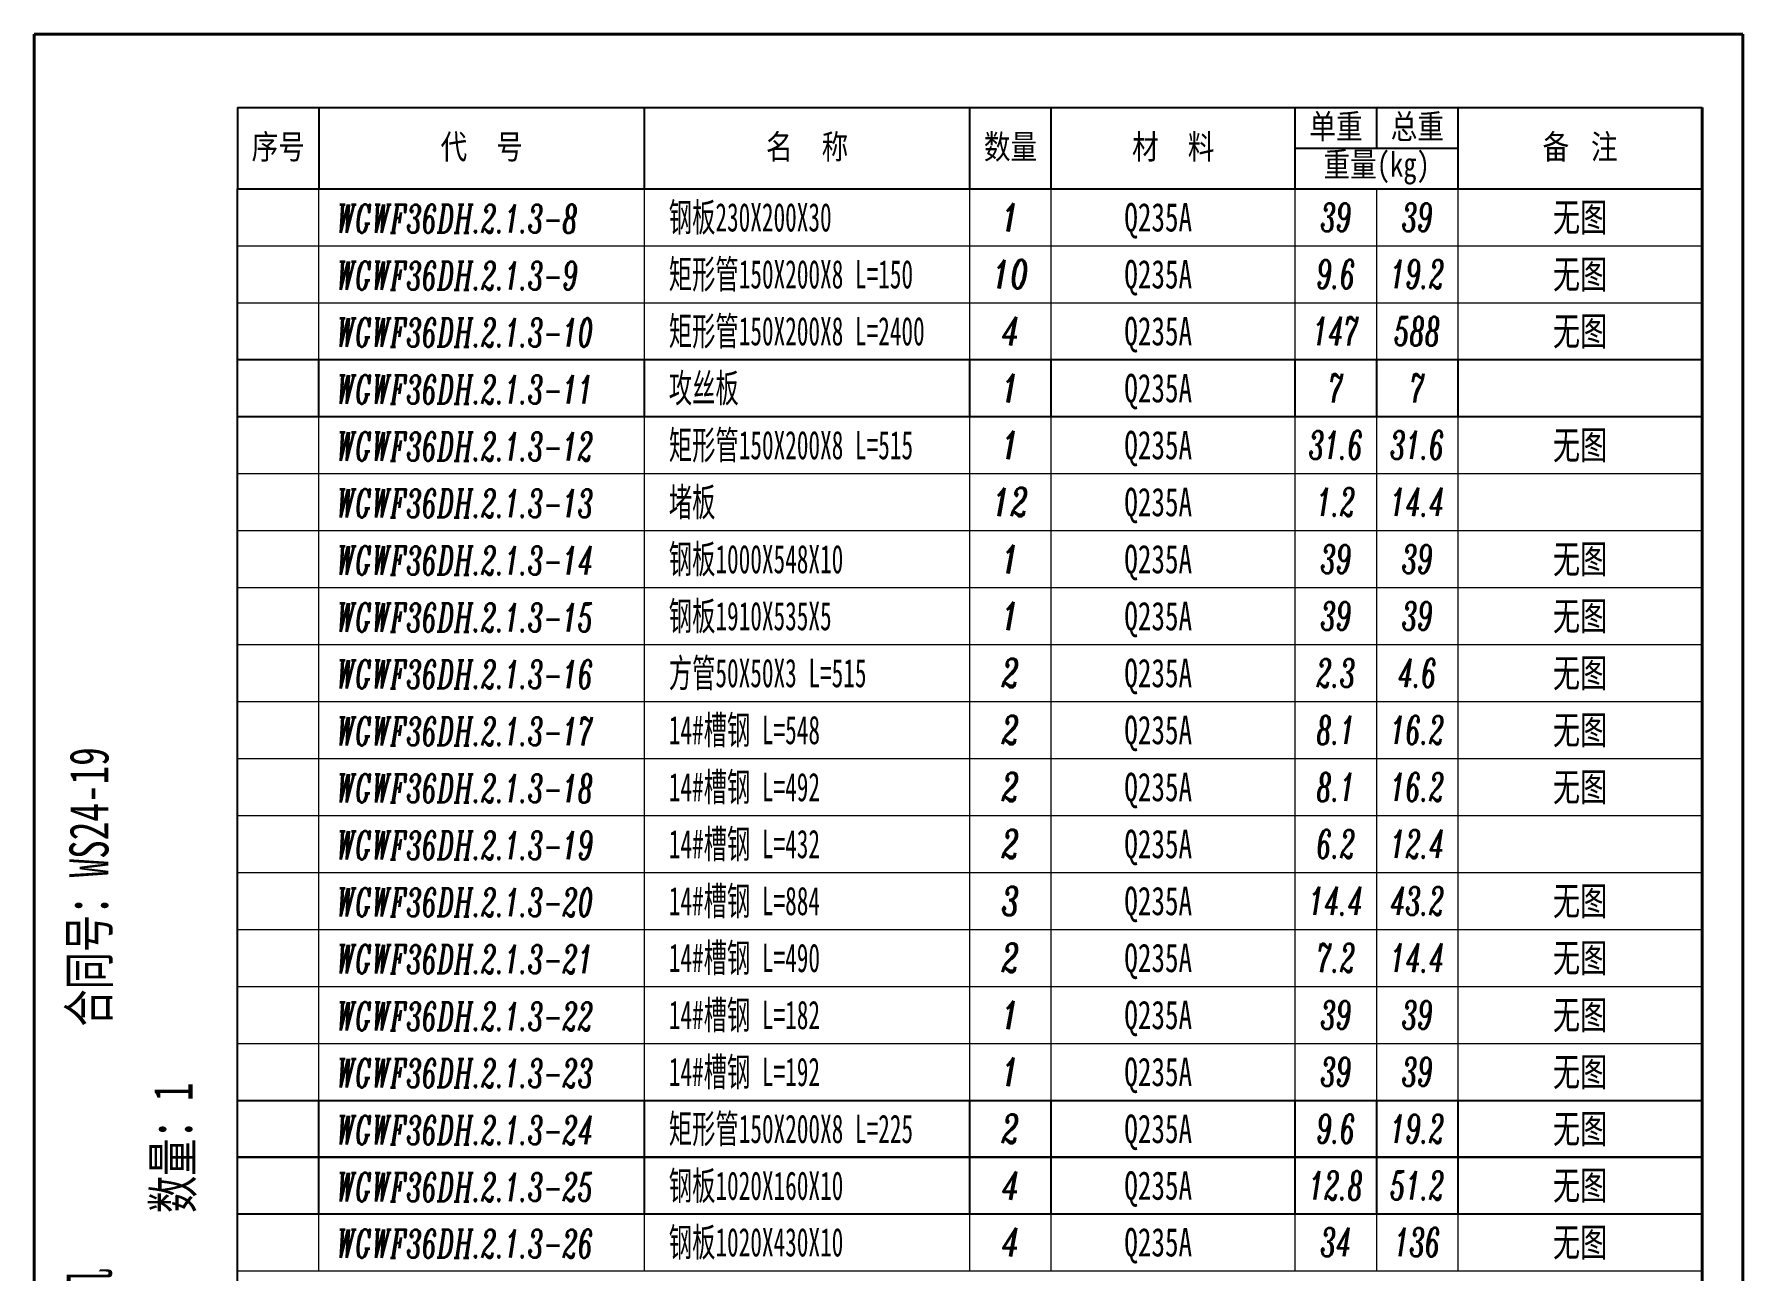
# Model space of a CAD drawing. Header units: millimetres. Extents: x 41246 to 169465, y -141938 to 36614.
# Drawn here: x 143990 to 149240, y -128734 to -124934 of the extents above; entities that cross this region are included whole.
import ezdxf
from ezdxf.enums import TextEntityAlignment as Align

# ---------------------------------------------------------------- set-up
doc = ezdxf.new("R2010")
doc.units = ezdxf.units.MM
doc.layers.add('明细表线', color=1, linetype='Continuous', lineweight=13)
doc.layers.add('粗实线', color=7, linetype='Continuous', lineweight=40)
for name, color, linetype in [('标注层', 3, 'Continuous'), ('标注线', 3, 'Continuous'), ('细实线', 4, 'Continuous')]:
    doc.layers.add(name, color=color, linetype=linetype)
doc.styles.get("Standard").update_dxf_attribs({"font": '', "width": 0.8})
doc.styles.add('文字', font='', dxfattribs={"width": 0.7})
doc.styles.add('标注', font='italic.shx', dxfattribs={"width": 0.7, "bigfont": 'AllInOneBig.shx'})
doc.styles.get('Standard').set_extended_font_data('SimSun')
doc.styles.get('文字').set_extended_font_data('SimSun')

# ---------------------------------------------------------------- blocks, each defined once
blk = doc.blocks.new('明细表头')
for p, q in [((0, 10), (180, 10)), ((0, 10), (0, 0)), ((10, 10), (10, 0)), ((50, 0), (50, 10)), ((90, 0), (90, 10)), ((100, 0), (100, 10)), ((130, 0), (130, 10)), ((140, 5), (140, 10)), ((150, 0), (150, 10)), ((180, 10), (180, 0)), ((130, 5), (150, 5)), ((0, 0), (180, 0))]:
    blk.add_line(p, q)
at = {"char_height": 3, "attachment_point": 5}
for s, insert in [('{\\f\uffbfﾬￌﾣﾤ_GB2312|b0|i0|c134|p49;单重}', (135, 7.5)), ('{\\f\uffbfﾬￌﾣﾤ_GB2312|b0|i0|c134|p49;总重}', (145, 7.5)), ('{\\f\uffbfﾬￌﾣﾤ_GB2312|b0|i0|c134|p49;序号}', (5, 5)), ('{\\f\uffbfﾬￌﾣﾤ_GB2312|b0|i0|c134|p49;代    号}', (30, 5)), ('{\\f\uffbfﾬￌﾣﾤ_GB2312|b0|i0|c134|p49;名    称}', (70, 5)), ('{\\f\uffbfﾬￌﾣﾤ_GB2312|b0|i0|c134|p49;数量}', (95, 5)), ('{\\f\uffbfﾬￌﾣﾤ_GB2312|b0|i0|c134|p49;材    料}', (115, 5)), ('{\\f\uffbfﾬￌﾣﾤ_GB2312|b0|i0|c134|p49;备   注}', (165, 5)), ('{\\f\uffbfﾬￌﾣﾤ_GB2312|b0|i0|c134|p49;重量}(kg)', (140, 2.5))]:
    blk.add_mtext(s, dxfattribs=dict(at, insert=insert))
blk = doc.blocks.new('明细表')
for p, q in [((0, 7), (180, 7)), ((0, 0), (0, 7)), ((10, 0), (10, 7)), ((50, 0), (50, 7)), ((90, 0), (90, 7)), ((100, 0), (100, 7)), ((130, 0), (130, 7)), ((140, 0), (140, 7)), ((150, 0), (150, 7)), ((180, 0), (180, 7)), ((0, 0), (180, 0))]:
    blk.add_line(p, q)
at = {"width": 0.7, "flags": 8}
for tag, style, p in [('1', '标注', (5, 3.5)), ('4', '标注', (95, 3.5)), ('6', '标注', (135, 3.5)), ('7', '标注', (145, 3.5)), ('8', '文字', (165, 3.5))]:
    blk.add_attdef(tag, text='', height=3.5, dxfattribs=dict(at, style=style)).set_placement(p, align=Align.MIDDLE_CENTER)
at = {"color": 141, "flags": 8}
for tag, style, width, p in [('2', '标注', 0.6, (13, 3.5)), ('3', '文字', 0.7, (53, 3.5)), ('5', '标注', 0.7, (103, 3.5))]:
    blk.add_attdef(tag, text='', height=3.5, dxfattribs=dict(at, style=style, width=width)).set_placement(p, align=Align.MIDDLE_LEFT)

msp = doc.modelspace()

# ---------------------------------------------------------------- linework, layer by layer
at = {"layer": '标注层'}
msp.add_line((144614.6, -130834.3), (144614.6, -125409.3), dxfattribs=at)
at = {"layer": '粗实线'}
for p, q in [((149239.6, -124934.3), (143989.6, -124934.3)), ((143989.6, -124934.3), (143989.6, -132359.3)), ((149239.6, -124934.3), (149239.6, -132359.3)), ((149239.6, -124934.3), (149239.6, -132359.3)), ((149239.6, -124934.3), (149239.6, -132359.3)), ((149114.6, -125159.3), (149114.6, -132234.3))]:
    msp.add_line(p, q, dxfattribs=at)

# ---------------------------------------------------------------- block references
at = {"layer": '明细表线'}
ref = msp.add_blockref('明细表', (144614.6, -125584.3), dxfattribs=dict(at, xscale=25.00000000000015, yscale=25.00000000000015, zscale=25.00000000000015))
ref.add_attrib('2', 'WGWF36DH.2.1.3-8', dxfattribs={"layer": '0', "color": 141, "height": 87.5, "style": '标注', "width": 0.6, "flags": 8}).set_placement((144917.8, -125501), align=Align.MIDDLE_LEFT)
ref.add_attrib('3', '钢板230X200X30', dxfattribs={"layer": '0', "color": 141, "height": 87.5, "style": '文字', "width": 0.6, "flags": 8}).set_placement((145939.6, -125496.8), align=Align.MIDDLE_LEFT)
ref.add_attrib('4', '1', dxfattribs={"layer": '0', "height": 87.5, "style": '标注', "width": 0.7, "flags": 8}).set_placement((146989.6, -125496.8), align=Align.MIDDLE_CENTER)
ref.add_attrib('5', 'Q235A', dxfattribs={"layer": '0', "color": 141, "height": 87.5, "style": '文字', "width": 0.7, "flags": 8}).set_placement((147339.2, -125496.8), align=Align.MIDDLE_LEFT)
ref.add_attrib('6', '39', dxfattribs={"layer": '0', "height": 87.5, "style": '标注', "width": 0.6, "flags": 8}).set_placement((147989.6, -125496.8), align=Align.MIDDLE_CENTER)
ref.add_attrib('7', '39', dxfattribs={"layer": '0', "height": 87.5, "style": '标注', "width": 0.6, "flags": 8}).set_placement((148239.6, -125496.8), align=Align.MIDDLE_CENTER)
ref.add_attrib('8', '无图', dxfattribs={"layer": '0', "height": 87.5, "style": '文字', "width": 0.7, "flags": 8}).set_placement((148739.6, -125496.8), align=Align.MIDDLE_CENTER)
ref = msp.add_blockref('明细表', (144614.6, -125759.3), dxfattribs=dict(at, xscale=25.00000000000015, yscale=25.00000000000015, zscale=25.00000000000015))
ref.add_attrib('2', 'WGWF36DH.2.1.3-9', dxfattribs={"layer": '0', "color": 141, "height": 87.5, "style": '标注', "width": 0.6, "flags": 8}).set_placement((144917.8, -125676), align=Align.MIDDLE_LEFT)
ref.add_attrib('3', '矩形管150X200X8 L=150', dxfattribs={"layer": '0', "color": 141, "height": 87.5, "style": '文字', "width": 0.6, "flags": 8}).set_placement((145939.6, -125671.8), align=Align.MIDDLE_LEFT)
ref.add_attrib('4', '10', dxfattribs={"layer": '0', "height": 87.5, "style": '标注', "width": 0.7, "flags": 8}).set_placement((146989.6, -125671.8), align=Align.MIDDLE_CENTER)
ref.add_attrib('5', 'Q235A', dxfattribs={"layer": '0', "color": 141, "height": 87.5, "style": '文字', "width": 0.7, "flags": 8}).set_placement((147339.2, -125671.8), align=Align.MIDDLE_LEFT)
ref.add_attrib('6', '9.6', dxfattribs={"layer": '0', "height": 87.5, "style": '标注', "width": 0.6, "flags": 8}).set_placement((147989.6, -125671.8), align=Align.MIDDLE_CENTER)
ref.add_attrib('7', '19.2', dxfattribs={"layer": '0', "height": 87.5, "style": '标注', "width": 0.6, "flags": 8}).set_placement((148239.6, -125671.8), align=Align.MIDDLE_CENTER)
ref.add_attrib('8', '无图', dxfattribs={"layer": '0', "height": 87.5, "style": '文字', "width": 0.7, "flags": 8}).set_placement((148739.6, -125671.8), align=Align.MIDDLE_CENTER)
ref = msp.add_blockref('明细表', (144614.6, -125934.3), dxfattribs=dict(at, xscale=25, yscale=25, zscale=25))
ref.add_attrib('2', 'WGWF36DH.2.1.3-10', dxfattribs={"layer": '0', "color": 141, "height": 87.5, "style": '标注', "width": 0.6, "flags": 8}).set_placement((144917.8, -125851), align=Align.MIDDLE_LEFT)
ref.add_attrib('3', '矩形管150X200X8 L=2400', dxfattribs={"layer": '0', "color": 141, "height": 87.5, "style": '文字', "width": 0.6, "flags": 8}).set_placement((145939.6, -125846.8), align=Align.MIDDLE_LEFT)
ref.add_attrib('4', '4', dxfattribs={"layer": '0', "height": 87.5, "style": '标注', "width": 0.7, "flags": 8}).set_placement((146989.6, -125846.8), align=Align.MIDDLE_CENTER)
ref.add_attrib('5', 'Q235A', dxfattribs={"layer": '0', "color": 141, "height": 87.5, "style": '文字', "width": 0.7, "flags": 8}).set_placement((147339.2, -125846.8), align=Align.MIDDLE_LEFT)
ref.add_attrib('6', '147', dxfattribs={"layer": '0', "height": 87.5, "style": '标注', "width": 0.6, "flags": 8}).set_placement((147989.6, -125846.8), align=Align.MIDDLE_CENTER)
ref.add_attrib('7', '588', dxfattribs={"layer": '0', "height": 87.5, "style": '标注', "width": 0.6, "flags": 8}).set_placement((148239.6, -125846.8), align=Align.MIDDLE_CENTER)
ref.add_attrib('8', '无图', dxfattribs={"layer": '0', "height": 87.5, "style": '文字', "width": 0.7, "flags": 8}).set_placement((148739.6, -125846.8), align=Align.MIDDLE_CENTER)
ref = msp.add_blockref('明细表', (144614.6, -126284.3), dxfattribs=dict(at, xscale=25, yscale=25, zscale=25))
ref.add_attrib('2', 'WGWF36DH.2.1.3-12', dxfattribs={"layer": '0', "color": 141, "height": 87.5, "style": '标注', "width": 0.6, "flags": 8}).set_placement((144917.8, -126201), align=Align.MIDDLE_LEFT)
ref.add_attrib('3', '矩形管150X200X8 L=515', dxfattribs={"layer": '0', "color": 141, "height": 87.5, "style": '文字', "width": 0.6, "flags": 8}).set_placement((145939.6, -126196.8), align=Align.MIDDLE_LEFT)
ref.add_attrib('4', '1', dxfattribs={"layer": '0', "height": 87.5, "style": '标注', "width": 0.7, "flags": 8}).set_placement((146989.6, -126196.8), align=Align.MIDDLE_CENTER)
ref.add_attrib('5', 'Q235A', dxfattribs={"layer": '0', "color": 141, "height": 87.5, "style": '文字', "width": 0.7, "flags": 8}).set_placement((147339.2, -126196.8), align=Align.MIDDLE_LEFT)
ref.add_attrib('6', '31.6', dxfattribs={"layer": '0', "height": 87.5, "style": '标注', "width": 0.6, "flags": 8}).set_placement((147989.6, -126196.8), align=Align.MIDDLE_CENTER)
ref.add_attrib('7', '31.6', dxfattribs={"layer": '0', "height": 87.5, "style": '标注', "width": 0.6, "flags": 8}).set_placement((148239.6, -126196.8), align=Align.MIDDLE_CENTER)
ref.add_attrib('8', '无图', dxfattribs={"layer": '0', "height": 87.5, "style": '文字', "width": 0.7, "flags": 8}).set_placement((148739.6, -126196.8), align=Align.MIDDLE_CENTER)
ref = msp.add_blockref('明细表', (144614.6, -126459.3), dxfattribs=dict(at, xscale=25, yscale=25, zscale=25))
ref.add_attrib('2', 'WGWF36DH.2.1.3-13', dxfattribs={"layer": '0', "color": 141, "height": 87.5, "style": '标注', "width": 0.6, "flags": 8}).set_placement((144917.8, -126376), align=Align.MIDDLE_LEFT)
ref.add_attrib('3', '堵板', dxfattribs={"layer": '0', "color": 141, "height": 87.5, "style": '文字', "width": 0.6, "flags": 8}).set_placement((145939.6, -126371.8), align=Align.MIDDLE_LEFT)
ref.add_attrib('4', '12', dxfattribs={"layer": '0', "height": 87.5, "style": '标注', "width": 0.7, "flags": 8}).set_placement((146989.6, -126371.8), align=Align.MIDDLE_CENTER)
ref.add_attrib('5', 'Q235A', dxfattribs={"layer": '0', "color": 141, "height": 87.5, "style": '文字', "width": 0.7, "flags": 8}).set_placement((147339.2, -126371.8), align=Align.MIDDLE_LEFT)
ref.add_attrib('6', '1.2', dxfattribs={"layer": '0', "height": 87.5, "style": '标注', "width": 0.6, "flags": 8}).set_placement((147989.6, -126371.8), align=Align.MIDDLE_CENTER)
ref.add_attrib('7', '14.4', dxfattribs={"layer": '0', "height": 87.5, "style": '标注', "width": 0.6, "flags": 8}).set_placement((148239.6, -126371.8), align=Align.MIDDLE_CENTER)
ref = msp.add_blockref('明细表', (144614.6, -126634.6), dxfattribs=dict(at, xscale=25, yscale=25, zscale=25))
ref.add_attrib('2', 'WGWF36DH.2.1.3-14', dxfattribs={"layer": '0', "color": 141, "height": 87.5, "style": '标注', "width": 0.6, "flags": 8}).set_placement((144917.8, -126551.4), align=Align.MIDDLE_LEFT)
ref.add_attrib('3', '钢板1000X548X10', dxfattribs={"layer": '0', "color": 141, "height": 87.5, "style": '文字', "width": 0.6, "flags": 8}).set_placement((145939.6, -126547.1), align=Align.MIDDLE_LEFT)
ref.add_attrib('4', '1', dxfattribs={"layer": '0', "height": 87.5, "style": '标注', "width": 0.7, "flags": 8}).set_placement((146989.6, -126547.1), align=Align.MIDDLE_CENTER)
ref.add_attrib('5', 'Q235A', dxfattribs={"layer": '0', "color": 141, "height": 87.5, "style": '文字', "width": 0.7, "flags": 8}).set_placement((147339.2, -126547.1), align=Align.MIDDLE_LEFT)
ref.add_attrib('6', '39', dxfattribs={"layer": '0', "height": 87.5, "style": '标注', "width": 0.6, "flags": 8}).set_placement((147989.6, -126547.1), align=Align.MIDDLE_CENTER)
ref.add_attrib('7', '39', dxfattribs={"layer": '0', "height": 87.5, "style": '标注', "width": 0.6, "flags": 8}).set_placement((148239.6, -126547.1), align=Align.MIDDLE_CENTER)
ref.add_attrib('8', '无图', dxfattribs={"layer": '0', "height": 87.5, "style": '文字', "width": 0.7, "flags": 8}).set_placement((148739.6, -126547.1), align=Align.MIDDLE_CENTER)
ref = msp.add_blockref('明细表', (144614.6, -126809.6), dxfattribs=dict(at, xscale=25, yscale=25, zscale=25))
ref.add_attrib('2', 'WGWF36DH.2.1.3-15', dxfattribs={"layer": '0', "color": 141, "height": 87.5, "style": '标注', "width": 0.6, "flags": 8}).set_placement((144917.8, -126726.4), align=Align.MIDDLE_LEFT)
ref.add_attrib('3', '钢板1910X535X5', dxfattribs={"layer": '0', "color": 141, "height": 87.5, "style": '文字', "width": 0.6, "flags": 8}).set_placement((145939.6, -126722.1), align=Align.MIDDLE_LEFT)
ref.add_attrib('4', '1', dxfattribs={"layer": '0', "height": 87.5, "style": '标注', "width": 0.7, "flags": 8}).set_placement((146989.6, -126722.1), align=Align.MIDDLE_CENTER)
ref.add_attrib('5', 'Q235A', dxfattribs={"layer": '0', "color": 141, "height": 87.5, "style": '文字', "width": 0.7, "flags": 8}).set_placement((147339.2, -126722.1), align=Align.MIDDLE_LEFT)
ref.add_attrib('6', '39', dxfattribs={"layer": '0', "height": 87.5, "style": '标注', "width": 0.6, "flags": 8}).set_placement((147989.6, -126722.1), align=Align.MIDDLE_CENTER)
ref.add_attrib('7', '39', dxfattribs={"layer": '0', "height": 87.5, "style": '标注', "width": 0.6, "flags": 8}).set_placement((148239.6, -126722.1), align=Align.MIDDLE_CENTER)
ref.add_attrib('8', '无图', dxfattribs={"layer": '0', "height": 87.5, "style": '文字', "width": 0.7, "flags": 8}).set_placement((148739.6, -126722.1), align=Align.MIDDLE_CENTER)
ref = msp.add_blockref('明细表', (144614.6, -126984.6), dxfattribs=dict(at, xscale=25, yscale=25, zscale=25))
ref.add_attrib('2', 'WGWF36DH.2.1.3-16', dxfattribs={"layer": '0', "color": 141, "height": 87.5, "style": '标注', "width": 0.6, "flags": 8}).set_placement((144917.8, -126901.4), align=Align.MIDDLE_LEFT)
ref.add_attrib('3', '方管50X50X3 L=515', dxfattribs={"layer": '0', "color": 141, "height": 87.5, "style": '文字', "width": 0.6, "flags": 8}).set_placement((145939.6, -126897.1), align=Align.MIDDLE_LEFT)
ref.add_attrib('4', '2', dxfattribs={"layer": '0', "height": 87.5, "style": '标注', "width": 0.7, "flags": 8}).set_placement((146989.6, -126897.1), align=Align.MIDDLE_CENTER)
ref.add_attrib('5', 'Q235A', dxfattribs={"layer": '0', "color": 141, "height": 87.5, "style": '文字', "width": 0.7, "flags": 8}).set_placement((147339.2, -126897.1), align=Align.MIDDLE_LEFT)
ref.add_attrib('6', '2.3', dxfattribs={"layer": '0', "height": 87.5, "style": '标注', "width": 0.6, "flags": 8}).set_placement((147989.6, -126897.1), align=Align.MIDDLE_CENTER)
ref.add_attrib('7', '4.6', dxfattribs={"layer": '0', "height": 87.5, "style": '标注', "width": 0.6, "flags": 8}).set_placement((148239.6, -126897.1), align=Align.MIDDLE_CENTER)
ref.add_attrib('8', '无图', dxfattribs={"layer": '0', "height": 87.5, "style": '文字', "width": 0.7, "flags": 8}).set_placement((148739.6, -126897.1), align=Align.MIDDLE_CENTER)
ref = msp.add_blockref('明细表', (144614.6, -127159.6), dxfattribs=dict(at, xscale=25, yscale=25, zscale=25))
ref.add_attrib('2', 'WGWF36DH.2.1.3-17', dxfattribs={"layer": '0', "color": 141, "height": 87.5, "style": '标注', "width": 0.6, "flags": 8}).set_placement((144917.8, -127076.4), align=Align.MIDDLE_LEFT)
ref.add_attrib('3', '14#槽钢 L=548', dxfattribs={"layer": '0', "color": 141, "height": 87.5, "style": '文字', "width": 0.6, "flags": 8}).set_placement((145939.6, -127072.1), align=Align.MIDDLE_LEFT)
ref.add_attrib('4', '2', dxfattribs={"layer": '0', "height": 87.5, "style": '标注', "width": 0.7, "flags": 8}).set_placement((146989.6, -127072.1), align=Align.MIDDLE_CENTER)
ref.add_attrib('5', 'Q235A', dxfattribs={"layer": '0', "color": 141, "height": 87.5, "style": '文字', "width": 0.7, "flags": 8}).set_placement((147339.2, -127072.1), align=Align.MIDDLE_LEFT)
ref.add_attrib('6', '8.1', dxfattribs={"layer": '0', "height": 87.5, "style": '标注', "width": 0.6, "flags": 8}).set_placement((147989.6, -127072.1), align=Align.MIDDLE_CENTER)
ref.add_attrib('7', '16.2', dxfattribs={"layer": '0', "height": 87.5, "style": '标注', "width": 0.6, "flags": 8}).set_placement((148239.6, -127072.1), align=Align.MIDDLE_CENTER)
ref.add_attrib('8', '无图', dxfattribs={"layer": '0', "height": 87.5, "style": '文字', "width": 0.7, "flags": 8}).set_placement((148739.6, -127072.1), align=Align.MIDDLE_CENTER)
ref = msp.add_blockref('明细表', (144614.6, -127334.9), dxfattribs=dict(at, xscale=25, yscale=25, zscale=25))
ref.add_attrib('2', 'WGWF36DH.2.1.3-18', dxfattribs={"layer": '0', "color": 141, "height": 87.5, "style": '标注', "width": 0.6, "flags": 8}).set_placement((144917.8, -127251.6), align=Align.MIDDLE_LEFT)
ref.add_attrib('3', '14#槽钢 L=492', dxfattribs={"layer": '0', "color": 141, "height": 87.5, "style": '文字', "width": 0.6, "flags": 8}).set_placement((145939.6, -127247.4), align=Align.MIDDLE_LEFT)
ref.add_attrib('4', '2', dxfattribs={"layer": '0', "height": 87.5, "style": '标注', "width": 0.7, "flags": 8}).set_placement((146989.6, -127247.4), align=Align.MIDDLE_CENTER)
ref.add_attrib('5', 'Q235A', dxfattribs={"layer": '0', "color": 141, "height": 87.5, "style": '文字', "width": 0.7, "flags": 8}).set_placement((147339.2, -127247.4), align=Align.MIDDLE_LEFT)
ref.add_attrib('6', '8.1', dxfattribs={"layer": '0', "height": 87.5, "style": '标注', "width": 0.6, "flags": 8}).set_placement((147989.6, -127247.4), align=Align.MIDDLE_CENTER)
ref.add_attrib('7', '16.2', dxfattribs={"layer": '0', "height": 87.5, "style": '标注', "width": 0.6, "flags": 8}).set_placement((148239.6, -127247.4), align=Align.MIDDLE_CENTER)
ref.add_attrib('8', '无图', dxfattribs={"layer": '0', "height": 87.5, "style": '文字', "width": 0.7, "flags": 8}).set_placement((148739.6, -127247.4), align=Align.MIDDLE_CENTER)
ref = msp.add_blockref('明细表', (144614.6, -127509.9), dxfattribs=dict(at, xscale=25, yscale=25, zscale=25))
ref.add_attrib('2', 'WGWF36DH.2.1.3-19', dxfattribs={"layer": '0', "color": 141, "height": 87.5, "style": '标注', "width": 0.6, "flags": 8}).set_placement((144917.8, -127426.6), align=Align.MIDDLE_LEFT)
ref.add_attrib('3', '14#槽钢 L=432', dxfattribs={"layer": '0', "color": 141, "height": 87.5, "style": '文字', "width": 0.6, "flags": 8}).set_placement((145939.6, -127422.4), align=Align.MIDDLE_LEFT)
ref.add_attrib('4', '2', dxfattribs={"layer": '0', "height": 87.5, "style": '标注', "width": 0.7, "flags": 8}).set_placement((146989.6, -127422.4), align=Align.MIDDLE_CENTER)
ref.add_attrib('5', 'Q235A', dxfattribs={"layer": '0', "color": 141, "height": 87.5, "style": '文字', "width": 0.7, "flags": 8}).set_placement((147339.2, -127422.4), align=Align.MIDDLE_LEFT)
ref.add_attrib('6', '6.2', dxfattribs={"layer": '0', "height": 87.5, "style": '标注', "width": 0.6, "flags": 8}).set_placement((147989.6, -127422.4), align=Align.MIDDLE_CENTER)
ref.add_attrib('7', '12.4', dxfattribs={"layer": '0', "height": 87.5, "style": '标注', "width": 0.6, "flags": 8}).set_placement((148239.6, -127422.4), align=Align.MIDDLE_CENTER)
ref = msp.add_blockref('明细表', (144614.6, -127684.9), dxfattribs=dict(at, xscale=25, yscale=25, zscale=25))
ref.add_attrib('2', 'WGWF36DH.2.1.3-20', dxfattribs={"layer": '0', "color": 141, "height": 87.5, "style": '标注', "width": 0.6, "flags": 8}).set_placement((144917.8, -127601.6), align=Align.MIDDLE_LEFT)
ref.add_attrib('3', '14#槽钢 L=884', dxfattribs={"layer": '0', "color": 141, "height": 87.5, "style": '文字', "width": 0.6, "flags": 8}).set_placement((145939.6, -127597.4), align=Align.MIDDLE_LEFT)
ref.add_attrib('4', '3', dxfattribs={"layer": '0', "height": 87.5, "style": '标注', "width": 0.7, "flags": 8}).set_placement((146989.6, -127597.4), align=Align.MIDDLE_CENTER)
ref.add_attrib('5', 'Q235A', dxfattribs={"layer": '0', "color": 141, "height": 87.5, "style": '文字', "width": 0.7, "flags": 8}).set_placement((147339.2, -127597.4), align=Align.MIDDLE_LEFT)
ref.add_attrib('6', '14.4', dxfattribs={"layer": '0', "height": 87.5, "style": '标注', "width": 0.6, "flags": 8}).set_placement((147989.6, -127597.4), align=Align.MIDDLE_CENTER)
ref.add_attrib('7', '43.2', dxfattribs={"layer": '0', "height": 87.5, "style": '标注', "width": 0.6, "flags": 8}).set_placement((148239.6, -127597.4), align=Align.MIDDLE_CENTER)
ref.add_attrib('8', '无图', dxfattribs={"layer": '0', "height": 87.5, "style": '文字', "width": 0.7, "flags": 8}).set_placement((148739.6, -127597.4), align=Align.MIDDLE_CENTER)
ref = msp.add_blockref('明细表', (144614.6, -127859.8), dxfattribs=dict(at, xscale=25, yscale=25, zscale=25))
ref.add_attrib('2', 'WGWF36DH.2.1.3-21', dxfattribs={"layer": '0', "color": 141, "height": 87.5, "style": '标注', "width": 0.6, "flags": 8}).set_placement((144917.8, -127776.5), align=Align.MIDDLE_LEFT)
ref.add_attrib('3', '14#槽钢 L=490', dxfattribs={"layer": '0', "color": 141, "height": 87.5, "style": '文字', "width": 0.6, "flags": 8}).set_placement((145939.6, -127772.3), align=Align.MIDDLE_LEFT)
ref.add_attrib('4', '2', dxfattribs={"layer": '0', "height": 87.5, "style": '标注', "width": 0.7, "flags": 8}).set_placement((146989.6, -127772.3), align=Align.MIDDLE_CENTER)
ref.add_attrib('5', 'Q235A', dxfattribs={"layer": '0', "color": 141, "height": 87.5, "style": '文字', "width": 0.7, "flags": 8}).set_placement((147339.2, -127772.3), align=Align.MIDDLE_LEFT)
ref.add_attrib('6', '7.2', dxfattribs={"layer": '0', "height": 87.5, "style": '标注', "width": 0.6, "flags": 8}).set_placement((147989.6, -127772.3), align=Align.MIDDLE_CENTER)
ref.add_attrib('7', '14.4', dxfattribs={"layer": '0', "height": 87.5, "style": '标注', "width": 0.6, "flags": 8}).set_placement((148239.6, -127772.3), align=Align.MIDDLE_CENTER)
ref.add_attrib('8', '无图', dxfattribs={"layer": '0', "height": 87.5, "style": '文字', "width": 0.7, "flags": 8}).set_placement((148739.6, -127772.3), align=Align.MIDDLE_CENTER)
ref = msp.add_blockref('明细表', (144614.6, -128035.1), dxfattribs=dict(at, xscale=25, yscale=25, zscale=25))
ref.add_attrib('2', 'WGWF36DH.2.1.3-22', dxfattribs={"layer": '0', "color": 141, "height": 87.5, "style": '标注', "width": 0.6, "flags": 8}).set_placement((144917.8, -127951.8), align=Align.MIDDLE_LEFT)
ref.add_attrib('3', '14#槽钢 L=182', dxfattribs={"layer": '0', "color": 141, "height": 87.5, "style": '文字', "width": 0.6, "flags": 8}).set_placement((145939.6, -127947.6), align=Align.MIDDLE_LEFT)
ref.add_attrib('4', '1', dxfattribs={"layer": '0', "height": 87.5, "style": '标注', "width": 0.7, "flags": 8}).set_placement((146989.6, -127947.6), align=Align.MIDDLE_CENTER)
ref.add_attrib('5', 'Q235A', dxfattribs={"layer": '0', "color": 141, "height": 87.5, "style": '文字', "width": 0.7, "flags": 8}).set_placement((147339.2, -127947.6), align=Align.MIDDLE_LEFT)
ref.add_attrib('6', '39', dxfattribs={"layer": '0', "height": 87.5, "style": '标注', "width": 0.6, "flags": 8}).set_placement((147989.6, -127947.6), align=Align.MIDDLE_CENTER)
ref.add_attrib('7', '39', dxfattribs={"layer": '0', "height": 87.5, "style": '标注', "width": 0.6, "flags": 8}).set_placement((148239.6, -127947.6), align=Align.MIDDLE_CENTER)
ref.add_attrib('8', '无图', dxfattribs={"layer": '0', "height": 87.5, "style": '文字', "width": 0.7, "flags": 8}).set_placement((148739.6, -127947.6), align=Align.MIDDLE_CENTER)
ref = msp.add_blockref('明细表', (144614.6, -128210.1), dxfattribs=dict(at, xscale=25, yscale=25, zscale=25))
ref.add_attrib('2', 'WGWF36DH.2.1.3-23', dxfattribs={"layer": '0', "color": 141, "height": 87.5, "style": '标注', "width": 0.6, "flags": 8}).set_placement((144917.8, -128126.8), align=Align.MIDDLE_LEFT)
ref.add_attrib('3', '14#槽钢 L=192', dxfattribs={"layer": '0', "color": 141, "height": 87.5, "style": '文字', "width": 0.6, "flags": 8}).set_placement((145939.6, -128122.6), align=Align.MIDDLE_LEFT)
ref.add_attrib('4', '1', dxfattribs={"layer": '0', "height": 87.5, "style": '标注', "width": 0.7, "flags": 8}).set_placement((146989.6, -128122.6), align=Align.MIDDLE_CENTER)
ref.add_attrib('5', 'Q235A', dxfattribs={"layer": '0', "color": 141, "height": 87.5, "style": '文字', "width": 0.7, "flags": 8}).set_placement((147339.2, -128122.6), align=Align.MIDDLE_LEFT)
ref.add_attrib('6', '39', dxfattribs={"layer": '0', "height": 87.5, "style": '标注', "width": 0.6, "flags": 8}).set_placement((147989.6, -128122.6), align=Align.MIDDLE_CENTER)
ref.add_attrib('7', '39', dxfattribs={"layer": '0', "height": 87.5, "style": '标注', "width": 0.6, "flags": 8}).set_placement((148239.6, -128122.6), align=Align.MIDDLE_CENTER)
ref.add_attrib('8', '无图', dxfattribs={"layer": '0', "height": 87.5, "style": '文字', "width": 0.7, "flags": 8}).set_placement((148739.6, -128122.6), align=Align.MIDDLE_CENTER)
ref = msp.add_blockref('明细表', (144614.7, -128560.1), dxfattribs=dict(at, xscale=25.00000359473517, yscale=25.00000359473517, zscale=25.00000359473517, rotation=0.015501366981237))
ref.add_attrib('2', 'WGWF36DH.2.1.3-25', dxfattribs={"layer": '0', "color": 141, "height": 87.5, "rotation": 0.0155, "style": '标注', "width": 0.6, "flags": 8}).set_placement((144917.8, -128476.8), align=Align.MIDDLE_LEFT)
ref.add_attrib('3', '钢板1020X160X10', dxfattribs={"layer": '0', "color": 141, "height": 87.5, "rotation": 0.0155, "style": '文字', "width": 0.6, "flags": 8}).set_placement((145939.7, -128472.3), align=Align.MIDDLE_LEFT)
ref.add_attrib('4', '4', dxfattribs={"layer": '0', "height": 87.5, "rotation": 0.0155, "style": '标注', "width": 0.7, "flags": 8}).set_placement((146989.7, -128472), align=Align.MIDDLE_CENTER)
ref.add_attrib('5', 'Q235A', dxfattribs={"layer": '0', "color": 141, "height": 87.5, "rotation": 0.0155, "style": '文字', "width": 0.7, "flags": 8}).set_placement((147339.2, -128471.9), align=Align.MIDDLE_LEFT)
ref.add_attrib('6', '12.8', dxfattribs={"layer": '0', "height": 87.5, "rotation": 0.0155, "style": '标注', "width": 0.6, "flags": 8}).set_placement((147989.7, -128471.7), align=Align.MIDDLE_CENTER)
ref.add_attrib('7', '51.2', dxfattribs={"layer": '0', "height": 87.5, "rotation": 0.0155, "style": '标注', "width": 0.6, "flags": 8}).set_placement((148239.7, -128471.6), align=Align.MIDDLE_CENTER)
ref.add_attrib('8', '无图', dxfattribs={"layer": '0', "height": 87.5, "rotation": 0.0155, "style": '文字', "width": 0.7, "flags": 8}).set_placement((148739.7, -128471.5), align=Align.MIDDLE_CENTER)
ref = msp.add_blockref('明细表', (144614.7, -128733.5), dxfattribs=dict(at, xscale=24.99973700473024, yscale=24.99973700473024, zscale=24.99973700473024))
ref.add_attrib('2', 'WGWF36DH.2.1.3-26', dxfattribs={"layer": '0', "color": 141, "height": 87.499, "style": '标注', "width": 0.6, "flags": 8}).set_placement((144917.8, -128650.3), align=Align.MIDDLE_LEFT)
ref.add_attrib('3', '钢板1020X430X10', dxfattribs={"layer": '0', "color": 141, "height": 87.499, "style": '文字', "width": 0.6, "flags": 8}).set_placement((145939.7, -128646), align=Align.MIDDLE_LEFT)
ref.add_attrib('4', '4', dxfattribs={"layer": '0', "height": 87.5, "style": '标注', "width": 0.7, "flags": 8}).set_placement((146989.7, -128646), align=Align.MIDDLE_CENTER)
ref.add_attrib('5', 'Q235A', dxfattribs={"layer": '0', "color": 141, "height": 87.5, "style": '文字', "width": 0.7, "flags": 8}).set_placement((147339.2, -128646), align=Align.MIDDLE_LEFT)
ref.add_attrib('6', '34', dxfattribs={"layer": '0', "height": 87.5, "style": '标注', "width": 0.6, "flags": 8}).set_placement((147989.7, -128646), align=Align.MIDDLE_CENTER)
ref.add_attrib('7', '136', dxfattribs={"layer": '0', "height": 87.5, "style": '标注', "width": 0.6, "flags": 8}).set_placement((148239.6, -128646), align=Align.MIDDLE_CENTER)
ref.add_attrib('8', '无图', dxfattribs={"layer": '0', "height": 87.5, "style": '文字', "width": 0.7, "flags": 8}).set_placement((148739.6, -128646), align=Align.MIDDLE_CENTER)
at = {"layer": '标注层', "xscale": 25, "yscale": 25, "zscale": 25}
msp.add_blockref('明细表头', (144614.6, -125409.3), dxfattribs=at)
at = {"layer": '标注线'}
ref = msp.add_blockref('明细表', (144614.6, -126109.3), dxfattribs=dict(at, xscale=25, yscale=25, zscale=25))
ref.add_attrib('2', 'WGWF36DH.2.1.3-11', dxfattribs={"layer": '0', "color": 141, "height": 87.5, "style": '标注', "width": 0.6, "flags": 8}).set_placement((144917.8, -126026), align=Align.MIDDLE_LEFT)
ref.add_attrib('3', '攻丝板', dxfattribs={"layer": '0', "color": 141, "height": 87.5, "style": '文字', "width": 0.6, "flags": 8}).set_placement((145939.6, -126021.8), align=Align.MIDDLE_LEFT)
ref.add_attrib('4', '1', dxfattribs={"layer": '0', "height": 87.5, "style": '标注', "width": 0.7, "flags": 8}).set_placement((146989.6, -126021.8), align=Align.MIDDLE_CENTER)
ref.add_attrib('5', 'Q235A', dxfattribs={"layer": '0', "color": 141, "height": 87.5, "style": '文字', "width": 0.7, "flags": 8}).set_placement((147339.2, -126021.8), align=Align.MIDDLE_LEFT)
ref.add_attrib('6', '7', dxfattribs={"layer": '0', "height": 87.5, "style": '标注', "width": 0.6, "flags": 8}).set_placement((147989.6, -126021.8), align=Align.MIDDLE_CENTER)
ref.add_attrib('7', '7', dxfattribs={"layer": '0', "height": 87.5, "style": '标注', "width": 0.6, "flags": 8}).set_placement((148239.6, -126021.8), align=Align.MIDDLE_CENTER)
ref = msp.add_blockref('明细表', (144614.6, -128385.1), dxfattribs=dict(at, xscale=24.99999386568298, yscale=24.99999386568298, zscale=24.99999386568298))
ref.add_attrib('2', 'WGWF36DH.2.1.3-24', dxfattribs={"layer": '0', "color": 141, "height": 87.5, "style": '标注', "width": 0.6, "flags": 8}).set_placement((144917.8, -128301.8), align=Align.MIDDLE_LEFT)
ref.add_attrib('3', '矩形管150X200X8 L=225', dxfattribs={"layer": '0', "color": 141, "height": 87.5, "style": '文字', "width": 0.6, "flags": 8}).set_placement((145939.6, -128297.6), align=Align.MIDDLE_LEFT)
ref.add_attrib('4', '2', dxfattribs={"layer": '0', "height": 87.5, "style": '标注', "width": 0.7, "flags": 8}).set_placement((146989.6, -128297.6), align=Align.MIDDLE_CENTER)
ref.add_attrib('5', 'Q235A', dxfattribs={"layer": '0', "color": 141, "height": 87.5, "style": '文字', "width": 0.7, "flags": 8}).set_placement((147339.2, -128297.6), align=Align.MIDDLE_LEFT)
ref.add_attrib('6', '9.6', dxfattribs={"layer": '0', "height": 87.5, "style": '标注', "width": 0.6, "flags": 8}).set_placement((147989.6, -128297.6), align=Align.MIDDLE_CENTER)
ref.add_attrib('7', '19.2', dxfattribs={"layer": '0', "height": 87.5, "style": '标注', "width": 0.6, "flags": 8}).set_placement((148239.6, -128297.6), align=Align.MIDDLE_CENTER)
ref.add_attrib('8', '无图', dxfattribs={"layer": '0', "height": 87.5, "style": '文字', "width": 0.7, "flags": 8}).set_placement((148739.6, -128297.6), align=Align.MIDDLE_CENTER)
at = {"layer": '细实线', "xscale": 25, "yscale": 25, "zscale": 25}
for p in [(144614.6, -128385.1), (144614.6, -128558.5)]:
    msp.add_blockref('明细表', p, dxfattribs=at)

# ---------------------------------------------------------------- texts
at = {"layer": '标注层', "insert": (144098, -130673.8), "char_height": 178.078, "width": 7479.78, "attachment_point": 1, "rotation": 90, "style": '文字'}
msp.add_mtext('{\\H0.6739x;项目名称：曲阜东宏3620钢管防腐铺机             合同号：WS24-19\\P部件名称：横向移动车                 数量：1    }\u3000\u3000\u3000', dxfattribs=at)

doc.saveas('drawing.dxf')
